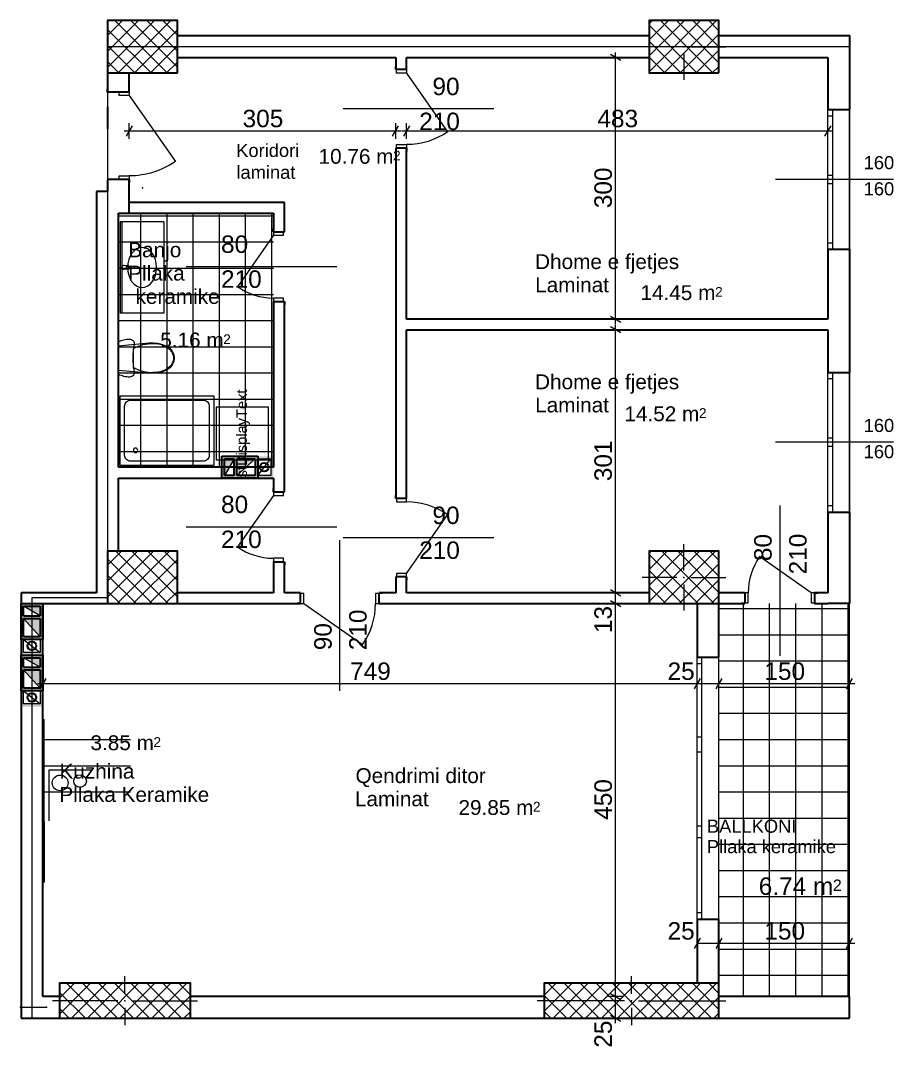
# Model space of a CAD drawing. Header units: centimetres. Extents: x 765 to 25620, y 224160 to 230516.
# Drawn here: x 9850 to 10849, y 224212 to 225387 of the extents above; entities that cross this region are included whole.
import ezdxf
from ezdxf.enums import TextEntityAlignment as Align

# ---------------------------------------------------------------- set-up
doc = ezdxf.new("R2010")
doc.units = ezdxf.units.CM
doc.header["$MEASUREMENT"] = 0
doc.linetypes.add('Small Dashed', pattern=[282.222222, 141.111111, -141.111111])
for name, color, linetype, lineweight, true_color in [('0_Pen_No__1#1_Pen_No__8', 7, 'Continuous', 35, 0xa80f02), ('0_Pen_No__8', 7, 'Continuous', 35, 0xa80f02), ('2D Drafting - General_Pen_No__8', 7, 'Continuous', 35, 0xa80f02), ('A-COLS_Pen_No__97#1_Pen_No__81', 7, 'Continuous', 20, 0x6a6a6a), ('Annotation - Text_Pen_No__8', 7, 'Continuous', 35, 0xa80f02), ('ARCHICAD Doors_Pen_No__23', 7, 'Continuous', 20, 0xff6600), ('ARCHICAD Doors_Pen_No__3', 7, 'Continuous', 18, 0xff6600), ('ARCHICAD Windows_Pen_No__23', 7, 'Continuous', 20, 0xff6600), ('ARCHICAD Windows_Pen_No__3', 7, 'Continuous', 18, 0xff6600), ('Interior - Furniture _Pen_No__81', 7, 'Continuous', 20, 0x6a6a6a), ('Structural - Shear_Pen_No__58', 7, 'Continuous', 25, 0xdf0000)]:
    doc.layers.add(name, color=color, linetype=linetype, lineweight=lineweight, true_color=true_color)
for name, color, linetype, lineweight in [('0_Pen_No__101', 252, 'Continuous', 13), ('ARCHICAD Door Markers_Pen_No__1', 7, 'Continuous', 13), ('ARCHICAD Door Markers_Pen_No__7', 7, 'Continuous', 35), ('ARCHICAD Doors_Pen_No__27', 7, 'Continuous', 35), ('ARCHICAD Window Markers_Pen_No__1', 7, 'Continuous', 13), ('ARCHICAD Window Markers_Pen_No__7', 7, 'Continuous', 35), ('ARCHICAD Windows_Pen_No__27', 7, 'Continuous', 35), ('Structural - Bearing_Pen_No__20', 1, 'Continuous', 0), ('Structural - Bearing_Pen_No__21', 7, 'Continuous', 35), ('Structural - Bearing_Pen_No__27', 7, 'Continuous', 35)]:
    doc.layers.add(name, color=color, linetype=linetype, lineweight=lineweight)
for name, color, linetype in [('ARCHICAD Door Markers', 7, 'Continuous'), ('ARCHICAD Doors', 7, 'Continuous'), ('ARCHICAD Window Markers', 7, 'Continuous'), ('ARCHICAD Windows', 7, 'Continuous'), ('Dimensioning - General', 7, 'Continuous'), ('Structural - Bearing', 7, 'Continuous')]:
    doc.layers.add(name, color=color, linetype=linetype)
doc.styles.add('GENERATED_STYLE_1', font='arial.ttf')
pattern_1 = [(45, (7737.553, 206023.546), (-9.192388, 9.192388), []), (135, (7737.553, 206023.546), (9.192388, 9.192388), [])]

# ---------------------------------------------------------------- blocks, each defined once
blk = doc.blocks.new('Door 22')
at = {"layer": 'ARCHICAD Doors_Pen_No__23', "color": 30, "linetype": 'Continuous', "lineweight": 20, "true_color": 0xff6600}
for p, q in [((-360, 0), (-400, 0)), ((-400, 0), (-400, -115)), ((-360, -115), (-360, 0)), ((400, 0), (360, 0)), ((360, 0), (360, -115)), ((400, -115), (400, 0)), ((-400, -115), (-360, -115)), ((360, -115), (400, -115))]:
    blk.add_line(p, q, dxfattribs=at)
at = {"layer": 'ARCHICAD Doors_Pen_No__27', "color": 7, "linetype": 'Continuous', "lineweight": 35}
for p, q in [((-400, 0), (-437, 0)), ((-400, 0), (-437, 0)), ((-400, 0), (-400, -115)), ((-400, 0), (-400, -115)), ((400, 0), (400, -115)), ((400, 0), (400, -115)), ((400, 0), (437, 0)), ((400, 0), (437, 0)), ((-400, -115), (-400, -125)), ((-400, -115), (-400, -125)), ((400, -115), (400, -125)), ((400, -115), (400, -125)), ((-400, -125), (-437, -125)), ((-400, -125), (-437, -125)), ((400, -125), (437, -125)), ((400, -125), (437, -125))]:
    blk.add_line(p, q, dxfattribs=at)
at = {"layer": 'ARCHICAD Doors_Pen_No__3', "color": 30, "linetype": 'Continuous', "lineweight": 18, "true_color": 0xff6600}
blk.add_line((360, 0), (-230, 413), dxfattribs=at)
blk.add_arc((360, 0), 720, 145, 180, dxfattribs=at)
blk = doc.blocks.new('D Marker 22_2')
at = {"layer": 'ARCHICAD Door Markers_Pen_No__1', "color": 7, "linetype": 'Continuous', "lineweight": 13}
blk.add_line((0, 1000), (0, -725), dxfattribs=at)
at = {"layer": 'ARCHICAD Door Markers_Pen_No__7', "color": 7, "lineweight": 35, "style": 'GENERATED_STYLE_1'}
for tag, p in [('AC_MarkerText_3', (-369, 665)), ('AC_MarkerText_2', (31, 665))]:
    blk.add_attdef(tag, text='', height=200, rotation=270, dxfattribs=at).set_placement(p, align=Align.BOTTOM_LEFT)
blk = doc.blocks.new('Door 22_2')
at = {"layer": 'ARCHICAD Doors_Pen_No__23', "color": 30, "linetype": 'Continuous', "lineweight": 20, "true_color": 0xff6600}
for p, q in [((-410, 0), (-450, 0)), ((-450, 0), (-450, -115)), ((-410, -115), (-410, 0)), ((450, 0), (410, 0)), ((410, 0), (410, -115)), ((450, -115), (450, 0)), ((-450, -115), (-410, -115)), ((410, -115), (450, -115))]:
    blk.add_line(p, q, dxfattribs=at)
at = {"layer": 'ARCHICAD Doors_Pen_No__27', "color": 7, "linetype": 'Continuous', "lineweight": 35}
for p, q in [((-450, 0), (-487, 0)), ((-450, 0), (-487, 0)), ((-450, 0), (-450, -115)), ((-450, 0), (-450, -115)), ((450, 0), (450, -115)), ((450, 0), (450, -115)), ((450, 0), (487, 0)), ((450, 0), (487, 0)), ((-450, -115), (-450, -125)), ((-450, -115), (-450, -125)), ((450, -115), (450, -125)), ((450, -115), (450, -125)), ((-450, -125), (-487, -125)), ((-450, -125), (-487, -125)), ((450, -125), (487, -125)), ((450, -125), (487, -125))]:
    blk.add_line(p, q, dxfattribs=at)
at = {"layer": 'ARCHICAD Doors_Pen_No__3', "color": 30, "linetype": 'Continuous', "lineweight": 18, "true_color": 0xff6600}
blk.add_line((410, 0), (-262, 470), dxfattribs=at)
blk.add_arc((410, 0), 820, 145, 180, dxfattribs=at)
blk = doc.blocks.new('D Marker 22_3')
at = {"layer": 'ARCHICAD Door Markers_Pen_No__1', "color": 7, "linetype": 'Continuous', "lineweight": 13}
blk.add_line((0, -1125), (0, 600), dxfattribs=at)
at = {"layer": 'ARCHICAD Door Markers_Pen_No__7', "color": 7, "lineweight": 35, "style": 'GENERATED_STYLE_1'}
for tag, p in [('AC_MarkerText_3', (-369, -204)), ('AC_MarkerText_2', (31, -356))]:
    blk.add_attdef(tag, text='', height=200, rotation=270, dxfattribs=at).set_placement(p, align=Align.BOTTOM_LEFT)
blk = doc.blocks.new('Door 22_3')
at = {"layer": 'ARCHICAD Doors_Pen_No__23', "color": 30, "linetype": 'Continuous', "lineweight": 20, "true_color": 0xff6600}
for p, q in [((-460, 0), (-500, 0)), ((-500, 0), (-500, -115)), ((-460, -115), (-460, 0)), ((500, 0), (460, 0)), ((460, 0), (460, -115)), ((500, -115), (500, 0)), ((-500, -115), (-460, -115)), ((460, -115), (500, -115))]:
    blk.add_line(p, q, dxfattribs=at)
at = {"layer": 'ARCHICAD Doors_Pen_No__27', "color": 7, "linetype": 'Continuous', "lineweight": 35}
for p, q in [((-500, 0), (-537, 0)), ((-500, 0), (-537, 0)), ((-500, 0), (-500, -115)), ((-500, 0), (-500, -115)), ((500, 0), (500, -115)), ((500, 0), (500, -115)), ((500, 0), (537, 0)), ((500, 0), (537, 0)), ((-500, -115), (-500, -250)), ((-500, -115), (-500, -250)), ((500, -115), (500, -250)), ((500, -115), (500, -250)), ((-500, -250), (-537, -250)), ((-500, -250), (-537, -250)), ((500, -250), (537, -250)), ((500, -250), (537, -250))]:
    blk.add_line(p, q, dxfattribs=at)
at = {"layer": 'ARCHICAD Doors_Pen_No__3', "color": 30, "linetype": 'Continuous', "lineweight": 18, "true_color": 0xff6600}
blk.add_line((460, 0), (-294, 528), dxfattribs=at)
blk.add_arc((460, 0), 920, 145, 180, dxfattribs=at)
blk = doc.blocks.new('Triple Window 22')
at = {"layer": 'ARCHICAD Windows_Pen_No__23', "color": 30, "linetype": 'Continuous', "lineweight": 20, "true_color": 0xff6600}
for p, q in [((-1500, 0), (-1425, 0)), ((-1425, 0), (-1425, -50)), ((-568, -50), (-568, 0)), ((-568, 0), (-500, 0)), ((-500, 0), (-432, 0)), ((-432, 0), (-432, -50)), ((412.5, -50), (412.5, 0)), ((412.5, 0), (500, 0)), ((500, 0), (587.5, 0)), ((587.5, 0), (587.5, -50)), ((1425, -50), (1425, 0)), ((1425, 0), (1500, 0)), ((-1425, -50), (-1500, -50)), ((-500, -50), (-568, -50)), ((-432, -50), (-500, -50)), ((500, -50), (412.5, -50)), ((587.5, -50), (500, -50)), ((1500, -50), (1425, -50))]:
    blk.add_line(p, q, dxfattribs=at)
at = {"layer": 'ARCHICAD Windows_Pen_No__27', "color": 7, "linetype": 'Continuous', "lineweight": 35}
for p, q in [((-1500, 0), (-1500, -50)), ((-1500, 0), (-1500, -50)), ((1500, 0), (1500, -50)), ((1500, 0), (1500, -50)), ((-1500, -50), (-1500, -250)), ((1500, -50), (1500, -250))]:
    blk.add_line(p, q, dxfattribs=at)
at = {"layer": 'ARCHICAD Windows_Pen_No__3', "color": 30, "linetype": 'Continuous', "lineweight": 18, "true_color": 0xff6600}
for p, q in [((-1500, 0), (1500, 0)), ((-1425, 0), (-568, 0)), ((-432, 0), (412.5, 0)), ((587.5, 0), (1425, 0)), ((-568, -50), (-1425, -50)), ((412.5, -50), (-432, -50)), ((1425, -50), (587.5, -50)), ((-1500, -250), (1500, -250))]:
    blk.add_line(p, q, dxfattribs=at)
blk = doc.blocks.new('Double Sash Window 22_2')
at = {"layer": 'ARCHICAD Windows_Pen_No__23', "color": 30, "linetype": 'Continuous', "lineweight": 20, "true_color": 0xff6600}
for p, q in [((-800, 0), (-725, 0)), ((-725, 0), (-725, -50)), ((-50, -50), (-50, 0)), ((-50, 0), (0, 0)), ((0, 0), (50, 0)), ((50, 0), (50, -50)), ((725, -50), (725, 0)), ((725, 0), (800, 0)), ((-725, -50), (-800, -50)), ((0, -50), (-50, -50)), ((50, -50), (0, -50)), ((800, -50), (725, -50))]:
    blk.add_line(p, q, dxfattribs=at)
at = {"layer": 'ARCHICAD Windows_Pen_No__27', "color": 7, "linetype": 'Continuous', "lineweight": 35}
for p, q in [((-800, 0), (-800, -50)), ((-800, 0), (-800, -50)), ((800, 0), (800, -50)), ((800, 0), (800, -50)), ((-800, -50), (-800, -250)), ((800, -50), (800, -250))]:
    blk.add_line(p, q, dxfattribs=at)
at = {"layer": 'ARCHICAD Windows_Pen_No__3', "color": 30, "linetype": 'Continuous', "lineweight": 18, "true_color": 0xff6600}
for p, q in [((-800, 0), (800, 0)), ((-725, 0), (-50, 0)), ((50, 0), (725, 0)), ((-50, -50), (-725, -50)), ((725, -50), (50, -50)), ((-800, -250), (800, -250))]:
    blk.add_line(p, q, dxfattribs=at)
blk = doc.blocks.new('W Marker 22_2')
at = {"layer": 'ARCHICAD Window Markers_Pen_No__1', "color": 7, "linetype": 'Continuous', "lineweight": 13}
blk.add_line((0, 500), (0, -850), dxfattribs=at)
at = {"layer": 'ARCHICAD Window Markers_Pen_No__7', "color": 7, "lineweight": 35, "style": 'GENERATED_STYLE_1'}
for tag, p in [('AC_MarkerText_3', (276, 207)), ('iShowSillTo', (-24, 207))]:
    blk.add_attdef(tag, text='', height=150, rotation=90, dxfattribs=at).set_placement(p, align=Align.BOTTOM_LEFT)

msp = doc.modelspace()

# ---------------------------------------------------------------- hatches: boundary and pattern name
at = {"layer": 'A-COLS_Pen_No__97#1_Pen_No__81', "linetype": 'Continuous', "lineweight": 20, "true_color": 0x6a6a6a}
h = msp.add_hatch(color=251, dxfattribs=at)
h.paths.add_polyline_path([(10080.4, 224863), (10121.4, 224863), (10121.4, 224888), (10080.4, 224888)])
h.paths.add_polyline_path([(10094.4, 224866), (10083.4, 224866), (10083.4, 224885), (10094.4, 224885)], flags=0)
h.paths.add_polyline_path([(10097.4, 224866), (10097.4, 224885), (10118.4, 224885), (10118.4, 224866)], flags=0)
for points in [[(10094.4, 224885), (10083.4, 224885), (10083.4, 224866)], [(10097.4, 224866), (10097.4, 224885), (10118.4, 224885)], [(9872.4, 224705.2), (9872.4, 224716.2), (9853.4, 224716.2)], [(9853.4, 224702.2), (9872.4, 224702.2), (9872.4, 224681.2)], [(9872.4, 224646.2), (9872.4, 224657.2), (9853.4, 224657.2)], [(9853.4, 224643.2), (9872.4, 224643.2), (9872.4, 224622.2)]]:
    msp.add_hatch(color=251, dxfattribs=at).paths.add_polyline_path(points)
h = msp.add_hatch(color=251, dxfattribs=at)
h.paths.add_polyline_path([(10118.4, 224863), (10118.4, 224888), (10139.4, 224888), (10139.4, 224863)])
h.paths.add_polyline_path([(10121.4, 224866), (10136.4, 224866), (10136.4, 224885), (10121.4, 224885)], flags=0)
h = msp.add_hatch(color=251, dxfattribs=at)
h.paths.add_polyline_path([(9850.4, 224719.2), (9850.4, 224678.2), (9875.4, 224678.2), (9875.4, 224719.2)])
h.paths.add_polyline_path([(9853.4, 224705.2), (9853.4, 224716.2), (9872.4, 224716.2), (9872.4, 224705.2)], flags=0)
h.paths.add_polyline_path([(9853.4, 224702.2), (9872.4, 224702.2), (9872.4, 224681.2), (9853.4, 224681.2)], flags=0)
h = msp.add_hatch(color=251, dxfattribs=at)
h.paths.add_polyline_path([(9850.4, 224681.2), (9875.4, 224681.2), (9875.4, 224660.2), (9850.4, 224660.2)])
h.paths.add_polyline_path([(9853.4, 224678.2), (9853.4, 224663.2), (9872.4, 224663.2), (9872.4, 224678.2)], flags=0)
h = msp.add_hatch(color=251, dxfattribs=at)
h.paths.add_polyline_path([(9850.4, 224660.2), (9850.4, 224619.2), (9875.4, 224619.2), (9875.4, 224660.2)])
h.paths.add_polyline_path([(9853.4, 224646.2), (9853.4, 224657.2), (9872.4, 224657.2), (9872.4, 224646.2)], flags=0)
h.paths.add_polyline_path([(9853.4, 224643.2), (9872.4, 224643.2), (9872.4, 224622.2), (9853.4, 224622.2)], flags=0)
h = msp.add_hatch(color=251, dxfattribs=at)
h.paths.add_polyline_path([(9850.4, 224622.2), (9875.4, 224622.2), (9875.4, 224601.2), (9850.4, 224601.2)])
h.paths.add_polyline_path([(9853.4, 224619.2), (9853.4, 224604.2), (9872.4, 224604.2), (9872.4, 224619.2)], flags=0)
at = {"layer": 'Structural - Bearing', "linetype": 'Continuous', "lineweight": 0, "true_color": 0x000000}
h = msp.add_hatch(dxfattribs=at)
h.set_pattern_fill('CONCRETE_BLOCK', color=18, scale=0.1, style=0, pattern_type=2)
h.set_pattern_definition(pattern_1)
h.paths.add_polyline_path([(10029.4, 225327.2), (10029.4, 225387.2), (9949.4, 225387.2), (9949.4, 225327.2)])
h = msp.add_hatch(dxfattribs=at)
h.set_pattern_fill('CONCRETE_BLOCK', color=18, scale=0.1, style=0, pattern_type=2)
h.set_pattern_definition(pattern_1)
h.paths.add_polyline_path([(10649.5, 225327.2), (10649.5, 225387.2), (10569.5, 225387.2), (10569.5, 225327.2)])
h = msp.add_hatch(dxfattribs=at)
h.set_pattern_fill('CONCRETE_BLOCK', color=18, scale=0.1, style=0, pattern_type=2)
h.set_pattern_definition(pattern_1)
h.paths.add_polyline_path([(10029.4, 224719.2), (10029.4, 224779.2), (9949.4, 224779.2), (9949.4, 224719.2)])
h = msp.add_hatch(dxfattribs=at)
h.set_pattern_fill('CONCRETE_BLOCK', color=18, scale=0.1, style=0, pattern_type=2)
h.set_pattern_definition(pattern_1)
h.paths.add_polyline_path([(10649.5, 224719.2), (10649.5, 224779.2), (10569.5, 224779.2), (10569.5, 224719.2)])
h = msp.add_hatch(dxfattribs=at)
h.set_pattern_fill('CONCRETE_BLOCK', color=18, scale=0.1, style=0, pattern_type=2)
h.set_pattern_definition(pattern_1)
h.paths.add_polyline_path([(10044.4, 224244.2), (10044.4, 224284.2), (9894.4, 224284.2), (9894.4, 224244.2)])
h = msp.add_hatch(dxfattribs=at)
h.set_pattern_fill('CONCRETE_BLOCK', color=18, scale=0.1, style=0, pattern_type=2)
h.set_pattern_definition(pattern_1)
h.paths.add_polyline_path([(10649.5, 224244.2), (10649.5, 224284.2), (10449.5, 224284.2), (10449.5, 224244.2)])

# ---------------------------------------------------------------- linework, layer by layer
at = {"color": 0}
for p, q in [((10094.4, 224885), (10083.4, 224866)), ((10094.4, 224866), (10094.4, 224885)), ((10118.4, 224885), (10097.4, 224866)), ((10118.4, 224866), (10118.4, 224885)), ((10121.4, 224866), (10121.4, 224885)), ((10121.4, 224885), (10136.4, 224885)), ((10121.4, 224866), (10136.4, 224885)), ((10136.4, 224885), (10136.4, 224866)), ((10136.4, 224885), (10136.4, 224866)), ((10083.4, 224866), (10094.4, 224866)), ((10097.4, 224866), (10118.4, 224866)), ((10136.4, 224866), (10121.4, 224866)), ((10136.4, 224866), (10121.4, 224866)), ((9853.4, 224716.2), (9853.4, 224705.2)), ((9872.4, 224705.2), (9853.4, 224716.2)), ((9853.4, 224705.2), (9872.4, 224705.2)), ((9853.4, 224702.2), (9853.4, 224681.2)), ((9872.4, 224681.2), (9853.4, 224702.2)), ((9853.4, 224681.2), (9872.4, 224681.2)), ((9853.4, 224678.2), (9872.4, 224678.2)), ((9853.4, 224663.2), (9853.4, 224678.2)), ((9853.4, 224678.2), (9872.4, 224663.2)), ((9853.4, 224663.2), (9853.4, 224678.2)), ((9872.4, 224678.2), (9872.4, 224663.2)), ((9872.4, 224663.2), (9853.4, 224663.2)), ((9872.4, 224663.2), (9853.4, 224663.2)), ((9853.4, 224657.2), (9853.4, 224646.2)), ((9872.4, 224646.2), (9853.4, 224657.2)), ((9853.4, 224646.2), (9872.4, 224646.2)), ((9853.4, 224643.2), (9853.4, 224622.2)), ((9872.4, 224622.2), (9853.4, 224643.2)), ((9853.4, 224622.2), (9872.4, 224622.2)), ((9853.4, 224619.2), (9872.4, 224619.2)), ((9853.4, 224604.2), (9853.4, 224619.2)), ((9853.4, 224619.2), (9872.4, 224604.2)), ((9853.4, 224604.2), (9853.4, 224619.2)), ((9872.4, 224619.2), (9872.4, 224604.2)), ((9872.4, 224604.2), (9853.4, 224604.2)), ((9872.4, 224604.2), (9853.4, 224604.2))]:
    msp.add_line(p, q, dxfattribs=at)
at = {"color": 205}
msp.add_lwpolyline([(9862.9, 224244.2), (10799.2, 224244.2), (10799.2, 225357.2), (9949.4, 225357.2), (9949.4, 225191.4), (9949.4, 225191.4), (9949.4, 224725.7), (9862.9, 224725.7), (9862.9, 224244.2)], dxfattribs=at)
at = {"layer": '0_Pen_No__1#1_Pen_No__8', "color": 14, "linetype": 'Continuous', "lineweight": 35, "true_color": 0xa80f02}
for p, q in [((10080.4, 224888), (10121.4, 224888)), ((10080.4, 224863), (10080.4, 224888)), ((10083.4, 224866), (10083.4, 224885)), ((10083.4, 224885), (10094.4, 224885)), ((10094.4, 224866), (10094.4, 224885)), ((10097.4, 224866), (10097.4, 224885)), ((10097.4, 224885), (10118.4, 224885)), ((10118.4, 224885), (10118.4, 224866)), ((10121.4, 224888), (10121.4, 224863)), ((10121.4, 224863), (10080.4, 224863)), ((10094.4, 224866), (10083.4, 224866)), ((10118.4, 224866), (10097.4, 224866)), ((9850.4, 224678.2), (9850.4, 224719.2)), ((9850.4, 224719.2), (9875.4, 224719.2)), ((9853.4, 224716.2), (9872.4, 224716.2)), ((9853.4, 224705.2), (9853.4, 224716.2)), ((9872.4, 224716.2), (9872.4, 224705.2)), ((9875.4, 224719.2), (9875.4, 224678.2)), ((9853.4, 224705.2), (9872.4, 224705.2)), ((9853.4, 224702.2), (9872.4, 224702.2)), ((9853.4, 224681.2), (9853.4, 224702.2)), ((9872.4, 224702.2), (9872.4, 224681.2)), ((9872.4, 224681.2), (9853.4, 224681.2)), ((9875.4, 224678.2), (9850.4, 224678.2)), ((9850.4, 224619.2), (9850.4, 224660.2)), ((9850.4, 224660.2), (9875.4, 224660.2)), ((9853.4, 224657.2), (9872.4, 224657.2)), ((9853.4, 224646.2), (9853.4, 224657.2)), ((9872.4, 224657.2), (9872.4, 224646.2)), ((9875.4, 224660.2), (9875.4, 224619.2)), ((9853.4, 224646.2), (9872.4, 224646.2)), ((9853.4, 224643.2), (9872.4, 224643.2)), ((9853.4, 224622.2), (9853.4, 224643.2)), ((9872.4, 224643.2), (9872.4, 224622.2)), ((9872.4, 224622.2), (9853.4, 224622.2)), ((9875.4, 224619.2), (9850.4, 224619.2))]:
    msp.add_line(p, q, dxfattribs=at)
at = {"layer": '0_Pen_No__101', "color": 252, "linetype": 'Continuous', "lineweight": 13}
for p, q in [((9961.9, 225163.5), (10139.4, 225163.5)), ((9987.6, 224875.5), (9987.6, 225166.4)), ((10017.6, 224875.5), (10017.6, 225166.4)), ((10047.6, 224875.5), (10047.6, 225166.4)), ((10077.6, 224875.5), (10077.6, 225166.4)), ((10107.6, 224875.5), (10107.6, 225166.4)), ((10137.6, 224875.5), (10137.6, 225166.4)), ((9961.9, 225133.5), (10139.4, 225133.5)), ((9961.9, 225103.5), (10139.4, 225103.5)), ((9961.9, 225073.5), (10139.4, 225073.5)), ((9961.9, 225043.5), (10139.4, 225043.5)), ((9961.9, 225013.5), (10139.4, 225013.5)), ((9961.9, 224983.5), (10139.4, 224983.5)), ((9961.9, 224953.5), (10139.4, 224953.5)), ((9961.9, 224923.5), (10139.4, 224923.5)), ((9961.9, 224893.5), (10139.4, 224893.5)), ((10677.6, 224269.2), (10677.6, 224719.2)), ((10707.6, 224269.2), (10707.6, 224719.2)), ((10737.6, 224269.2), (10737.6, 224719.2)), ((10767.6, 224269.2), (10767.6, 224719.2)), ((10797.6, 224269.2), (10797.6, 224719.2)), ((10649.5, 224713.5), (10799.2, 224713.5)), ((10649.5, 224683.5), (10799.2, 224683.5)), ((10649.5, 224653.5), (10799.2, 224653.5)), ((10649.5, 224623.5), (10799.2, 224623.5)), ((10649.5, 224593.5), (10799.2, 224593.5)), ((9875.4, 224563.5), (9975.6, 224563.5)), ((10649.5, 224563.5), (10799.2, 224563.5)), ((9875.4, 224533.5), (9975.6, 224533.5)), ((10649.5, 224533.5), (10799.2, 224533.5)), ((9875.4, 224503.5), (9975.6, 224503.5)), ((10649.5, 224503.5), (10799.2, 224503.5)), ((10649.5, 224473.5), (10799.2, 224473.5)), ((10649.5, 224443.5), (10799.2, 224443.5)), ((10649.5, 224413.5), (10799.2, 224413.5)), ((10649.5, 224383.5), (10799.2, 224383.5)), ((10649.5, 224353.5), (10799.2, 224353.5)), ((10649.5, 224323.5), (10799.2, 224323.5)), ((10649.5, 224293.5), (10799.2, 224293.5))]:
    msp.add_line(p, q, dxfattribs=at)
at = {"layer": '2D Drafting - General_Pen_No__8', "color": 14, "linetype": 'Continuous', "lineweight": 35, "true_color": 0xa80f02}
for centre in [(10128.9, 224875.5), (9862.9, 224670.7), (9862.9, 224611.7)]:
    msp.add_circle(centre, 5, dxfattribs=at)
at = {"layer": 'Dimensioning - General', "color": 7, "linetype": 'Continuous', "lineweight": 13}
for p, q in [((10531.2, 225344.7), (10531.2, 225350.6)), ((10540.2, 225344.7), (10522.2, 225344.7)), ((10537.2, 225341.3), (10525.2, 225348.2)), ((10531.2, 225045.2), (10531.2, 225344.7)), ((9977.8, 225266.7), (9970.9, 225254.7)), ((9974.4, 225251.7), (9974.4, 225269.7)), ((10275.9, 225254.7), (10282.8, 225266.7)), ((10279.4, 225251.7), (10279.4, 225269.7)), ((10295.3, 225266.7), (10288.4, 225254.7)), ((10291.9, 225251.7), (10291.9, 225269.7)), ((10770.9, 225254.7), (10777.9, 225266.7)), ((10774.4, 225251.7), (10774.4, 225269.7)), ((9968.5, 225260.7), (9974.4, 225260.7)), ((9974.4, 225260.7), (10279.4, 225260.7)), ((10279.4, 225260.7), (10285.2, 225260.7)), ((10286, 225260.7), (10291.9, 225260.7)), ((10291.9, 225260.7), (10774.4, 225260.7)), ((10774.4, 225260.7), (10780.3, 225260.7)), ((10540.2, 225045.2), (10522.2, 225045.2)), ((10525.2, 225048.7), (10537.2, 225041.8)), ((10531.2, 225039.4), (10531.2, 225045.2)), ((10540.2, 225032.7), (10522.2, 225032.7)), ((10537.2, 225029.3), (10525.2, 225036.2)), ((10531.2, 225032.7), (10531.2, 225038.6)), ((10531.2, 224731.7), (10531.2, 225032.7)), ((10540.2, 224731.7), (10522.2, 224731.7)), ((10540.2, 224731.7), (10522.2, 224731.7)), ((10525.2, 224735.2), (10537.2, 224728.3)), ((10525.2, 224735.2), (10537.2, 224728.3)), ((10531.2, 224719.2), (10531.2, 224731.7)), ((10540.2, 224719.2), (10522.2, 224719.2)), ((10540.2, 224719.2), (10522.2, 224719.2)), ((10525.2, 224722.7), (10537.2, 224715.8)), ((10525.2, 224722.7), (10537.2, 224715.8)), ((10531.2, 224269.2), (10531.2, 224719.2)), ((9878.9, 224633.5), (9872, 224621.5)), ((9875.4, 224618.5), (9875.4, 224636.5)), ((10628, 224633.5), (10621, 224621.5)), ((10628, 224633.5), (10621, 224621.5)), ((10624.5, 224618.5), (10624.5, 224636.5)), ((10624.5, 224618.5), (10624.5, 224636.5)), ((10653, 224633.5), (10646, 224621.5)), ((10653, 224633.5), (10646, 224621.5)), ((10649.5, 224618.5), (10649.5, 224636.5)), ((10649.5, 224618.5), (10649.5, 224636.5)), ((10795.7, 224621.5), (10802.6, 224633.5)), ((10799.2, 224618.5), (10799.2, 224636.5)), ((9869.6, 224627.5), (9875.4, 224627.5)), ((9875.4, 224627.5), (10624.5, 224627.5)), ((10624.5, 224627.5), (10649.5, 224627.5)), ((10649.5, 224627.5), (10799.2, 224627.5)), ((10799.2, 224627.5), (10805, 224627.5)), ((10624.5, 224321), (10624.5, 224339)), ((10624.5, 224321), (10624.5, 224339)), ((10649.5, 224321), (10649.5, 224339)), ((10649.5, 224321), (10649.5, 224339)), ((10799.2, 224321), (10799.2, 224339)), ((10628, 224336), (10621, 224324)), ((10628, 224336), (10621, 224324)), ((10624.5, 224330), (10649.5, 224330)), ((10653, 224336), (10646, 224324)), ((10653, 224336), (10646, 224324)), ((10649.5, 224330), (10799.2, 224330)), ((10795.7, 224324), (10802.6, 224336)), ((10799.2, 224330), (10805, 224330)), ((10540.2, 224269.2), (10522.2, 224269.2)), ((10540.2, 224269.2), (10522.2, 224269.2)), ((10525.2, 224272.7), (10537.2, 224265.8)), ((10525.2, 224272.7), (10537.2, 224265.8)), ((10531.2, 224244.2), (10531.2, 224269.2)), ((10540.2, 224244.2), (10522.2, 224244.2)), ((10525.2, 224247.7), (10537.2, 224240.8)), ((10531.2, 224238.4), (10531.2, 224244.2))]:
    msp.add_line(p, q, dxfattribs=at)
at = {"layer": 'Interior - Furniture _Pen_No__81', "color": 251, "linetype": 'Continuous', "lineweight": 20, "true_color": 0x6a6a6a}
for p, q in [((9964, 225156.4), (9964, 225052.1)), ((10014, 225156.4), (9964, 225156.4)), ((9966, 225156.4), (9966, 225052.1)), ((10014, 225156.4), (10014, 225052.1)), ((9968.5, 225106.8), (9972.7, 225106.4)), ((9972.7, 225102.2), (9968.5, 225101.8)), ((9972.4, 225105.6), (9970.9, 225105.6)), ((9970.9, 225105.6), (9970.9, 225102.9)), ((9970.9, 225102.9), (9972.4, 225102.9)), ((9973.6, 225106.1), (9978.9, 225105.4)), ((9978.9, 225103.2), (9973.6, 225102.5)), ((10014, 225052.1), (9964, 225052.1)), ((9961.9, 225019.2), (9963.4, 225019.9)), ((9963.4, 225019.9), (9964.9, 225020.5)), ((9964.9, 225020.5), (9966.5, 225021)), ((9966.5, 225021), (9968.1, 225021.5)), ((9968.1, 225021.5), (9969.7, 225021.8)), ((9969.7, 225021.8), (9971.4, 225022.1)), ((9971.4, 225022.1), (9973, 225022.2)), ((9973, 225022.2), (9974.7, 225022.3)), ((9974.7, 225022.3), (9975.9, 225022.1)), ((9975.9, 225022.1), (9977, 225021.8)), ((9977, 225021.8), (9978, 225021.1)), ((9978, 225021.1), (9978.8, 225020.3)), ((9978.8, 225020.3), (9979.4, 225019.4)), ((9961.9, 224981.8), (9961.9, 225019.2)), ((9961.9, 225014.6), (9996.9, 225017.8)), ((9961.9, 224986.4), (9961.9, 225014.6)), ((9978.7, 225008.3), (9978.4, 225004.4)), ((9979.2, 225012.1), (9978.7, 225008.3)), ((9979.9, 225016), (9979.2, 225012.1)), ((9979.2, 225000.5), (9979.2, 225011.4)), ((9979.4, 225019.4), (9979.8, 225018.3)), ((9979.8, 225018.3), (9980, 225017.1)), ((9980, 225017.1), (9979.9, 225016)), ((9996.9, 225017.8), (10002.1, 225018)), ((10002.1, 225018), (10007.2, 225017.5)), ((10007.2, 225017.5), (10012.2, 225016.2)), ((10012.2, 225016.2), (10016.9, 225014.3)), ((10016.9, 225014.3), (10020.6, 225011.7)), ((10020.6, 225011.7), (10023.4, 225008.4)), ((10023.4, 225008.4), (10025.2, 225004.6)), ((9978.4, 225004.4), (9978.3, 225000.5)), ((9978.3, 225000.5), (9978.4, 224996.6)), ((9978.4, 224996.6), (9978.7, 224992.7)), ((9979.2, 224989.6), (9979.2, 225000.5)), ((10025.2, 224996.4), (10023.4, 224992.6)), ((10025, 225000.5), (10025, 225000.5)), ((10025.2, 225004.6), (10025.9, 225000.5)), ((10025.9, 225000.5), (10025.2, 224996.4)), ((9996.9, 224983.2), (9961.9, 224986.4)), ((9978.7, 224992.7), (9979.2, 224988.9)), ((9979.2, 224988.9), (9979.9, 224985.1)), ((9979.9, 224985.1), (9980, 224983.9)), ((10012.2, 224984.8), (10007.2, 224983.6)), ((10016.9, 224986.7), (10012.2, 224984.8)), ((10020.6, 224989.3), (10016.9, 224986.7)), ((10023.4, 224992.6), (10020.6, 224989.3)), ((10022.3, 224992.4), (10022.3, 224992.4)), ((9963.4, 224981.1), (9961.9, 224981.8)), ((9964.9, 224980.5), (9963.4, 224981.1)), ((9966.5, 224980), (9964.9, 224980.5)), ((9968.1, 224979.5), (9966.5, 224980)), ((9969.7, 224979.2), (9968.1, 224979.5)), ((9971.4, 224979), (9969.7, 224979.2)), ((9973, 224978.8), (9971.4, 224979)), ((9974.7, 224978.8), (9973, 224978.8)), ((9975.9, 224978.9), (9974.7, 224978.8)), ((9977, 224979.3), (9975.9, 224978.9)), ((9978, 224979.9), (9977, 224979.3)), ((9978.8, 224980.7), (9978, 224979.9)), ((9979.4, 224981.7), (9978.8, 224980.7)), ((9979.8, 224982.8), (9979.4, 224981.7)), ((9980, 224983.9), (9979.8, 224982.8)), ((10002.1, 224983), (9996.9, 224983.2)), ((10007.2, 224983.6), (10002.1, 224983)), ((9964, 224877.3), (9964, 224957.3)), ((9964, 224957.3), (10071, 224957.3)), ((9976, 224952.3), (10059, 224952.3)), ((10071, 224957.3), (10071, 224877.3)), ((9969, 224889.3), (9969, 224945.3)), ((10066, 224945.3), (10066, 224889.3)), ((10133.7, 224944.1), (10073.7, 224944.1)), ((10073.7, 224944.1), (10073.7, 224884.1)), ((10133.7, 224884.1), (10133.7, 224944.1)), ((10059, 224882.3), (9976, 224882.3)), ((10073.7, 224884.1), (10133.7, 224884.1)), ((10071, 224877.3), (9964, 224877.3)), ((9876.8, 224529.3), (9876.8, 224586.7)), ((9876.8, 224469.3), (9876.8, 224529.3)), ((9931.3, 224528.3), (9882.3, 224528.3)), ((9882.3, 224528.3), (9882.3, 224470.3)), ((9876.7, 224469.3), (9876.7, 224399.8))]:
    msp.add_line(p, q, dxfattribs=at)
at = {"layer": 'Interior - Furniture _Pen_No__81', "color": 251, "linetype": 'Continuous', "lineweight": 20, "true_color": 0x6a6a6a, "extrusion": (0, 0, -1)}
for centre, major_axis, ratio, start_param, end_param in [((9989, 225104.3), (0, 23), 0.717391, 3.141593, 9.424778), ((9968.5, 225104.3), (1.77, 1.77), 1, 2.356194, 5.497787), ((9972.4, 225104.3), (-0.962, 0.962), 1, 0.785398, 3.926991), ((9972.5, 225104.3), (-1.49, 1.49), 1, 0.875625, 1.35736), ((9972.5, 225104.3), (1.49, 1.49), 1, 1.784232, 2.265968), ((9972.5, 225104.3), (-1.49, 1.49), 1, 1.35736, 3.355029), ((9978.8, 225104.3), (0.791, 0.791), 1, -0.6608, 2.231597), ((10000.7, 224974.7), (42.6, 0), 0.999377, 4.182984, 4.736005), ((10003.1, 224991.6), (25.7, 0), 0.999377, 4.656658, 5.557246), ((10011.1, 225000.4), (-13.9, 0), 0.999377, 2.509088, 3.135732), ((10011.1, 225000.6), (13.9, 0), 0.999377, 0.005861, 0.632505), ((10000.7, 225026.3), (-42.6, 0), 0.999377, 4.688773, 5.241794), ((10003.1, 225009.5), (25.7, 0), 0.999377, 0.725939, 1.626528), ((9976, 224945.3), (-4.95, 4.95), 1, 5.497787, 7.068583), ((10059, 224945.3), (4.95, 4.95), 1, -0.785398, 0.785398), ((9981.5, 224894.8), (1.77, 1.77), 1, 0.785398, 7.068583), ((9976, 224889.3), (4.95, 4.95), 1, 2.356194, 3.926991), ((10059, 224889.3), (-4.95, 4.95), 1, 2.356194, 3.926991)]:
    msp.add_ellipse(centre, major_axis=major_axis, ratio=ratio, start_param=start_param, end_param=end_param, dxfattribs=at)
at = {"layer": 'Interior - Furniture _Pen_No__81', "color": 251, "linetype": 'Continuous', "lineweight": 20, "true_color": 0x6a6a6a}
for centre, major_axis in [((9895.2, 224513.8), (-6.36, 6.36)), ((9918, 224515.8), (-5.13, 5.13))]:
    msp.add_ellipse(centre, major_axis=major_axis, ratio=1, start_param=-0.785398, end_param=5.497787, dxfattribs=at)
for p in [(10001.7, 225017.2), (10022.3, 225008.6), (9979.2, 224989.6), (10001.7, 224983.8)]:
    msp.add_point(p, dxfattribs=at)
at = {"layer": 'Structural - Bearing_Pen_No__20', "color": 1, "linetype": 'Continuous', "lineweight": 0}
for p, q in [((10601.5, 225357.2), (10561.5, 225357.2)), ((10609.5, 225349.2), (10609.5, 225319.2)), ((10617.5, 225357.2), (10657.5, 225357.2)), ((10609.5, 224757.2), (10609.5, 224787.2)), ((10601.5, 224749.2), (10561.5, 224749.2)), ((10617.5, 224749.2), (10657.5, 224749.2)), ((10609.5, 224741.2), (10609.5, 224711.2)), ((9969.4, 224272.2), (9969.4, 224292.2)), ((10549.5, 224272.2), (10549.5, 224292.2)), ((9961.4, 224264.2), (9886.4, 224264.2)), ((9969.4, 224256.2), (9969.4, 224236.2)), ((9977.4, 224264.2), (10052.4, 224264.2)), ((10541.5, 224264.2), (10441.5, 224264.2)), ((10549.5, 224256.2), (10549.5, 224236.2)), ((10557.5, 224264.2), (10657.5, 224264.2))]:
    msp.add_line(p, q, dxfattribs=at)
for p in [(10609.5, 225357.2), (10609.5, 224749.2), (9969.4, 224264.2), (10549.5, 224264.2)]:
    msp.add_point(p, dxfattribs=at)
at = {"layer": 'Structural - Bearing_Pen_No__21', "color": 7, "linetype": 'Continuous', "lineweight": 35, "flags": 128}
for points in [[(10029.4, 225327.2), (10029.4, 225387.2), (9949.4, 225387.2), (9949.4, 225327.2)], [(10649.5, 225327.2), (10649.5, 225387.2), (10569.5, 225387.2), (10569.5, 225327.2)], [(10029.4, 224719.2), (10029.4, 224779.2), (9949.4, 224779.2), (9949.4, 224719.2)], [(10649.5, 224719.2), (10649.5, 224779.2), (10569.5, 224779.2), (10569.5, 224719.2)], [(10044.4, 224244.2), (10044.4, 224284.2), (9894.4, 224284.2), (9894.4, 224244.2)], [(10649.5, 224244.2), (10649.5, 224284.2), (10449.5, 224284.2), (10449.5, 224244.2)]]:
    msp.add_lwpolyline(points, close=True, dxfattribs=at)
at = {"layer": 'Structural - Bearing_Pen_No__27', "color": 7, "linetype": 'Continuous', "lineweight": 35}
for p, q in [((10279.4, 225331), (10279.4, 225334.7)), ((10280.4, 225331), (10279.4, 225331)), ((10291.9, 225331), (10280.4, 225331)), ((10291.9, 225331), (10291.9, 225334.7)), ((9949.4, 225305.2), (9949.4, 225308.9)), ((9962.9, 225305.2), (9949.4, 225305.2)), ((9974.4, 225305.2), (9962.9, 225305.2)), ((9974.4, 225305.2), (9974.4, 225308.9)), ((10774.4, 225285.2), (10779.4, 225285.2)), ((10779.4, 225285.2), (10799.4, 225285.2)), ((10279.4, 225241), (10279.4, 225237.3)), ((10280.4, 225241), (10279.4, 225241)), ((10291.9, 225241), (10280.4, 225241)), ((10291.9, 225241), (10291.9, 225237.3)), ((9949.4, 225205.2), (9949.4, 225201.5)), ((9962.9, 225205.2), (9949.4, 225205.2)), ((9974.4, 225205.2), (9962.9, 225205.2)), ((9974.4, 225205.2), (9974.4, 225201.5)), ((10139.4, 225145.3), (10139.4, 225149)), ((10151.9, 225145.3), (10151.9, 225149)), ((10139.4, 225145.3), (10150.9, 225145.3)), ((10150.9, 225145.3), (10151.9, 225145.3)), ((10774.4, 225125.2), (10779.4, 225125.2)), ((10779.4, 225125.2), (10799.4, 225125.2)), ((10139.4, 225065.3), (10139.4, 225061.6)), ((10139.4, 225065.3), (10150.9, 225065.3)), ((10150.9, 225065.3), (10151.9, 225065.3)), ((10151.9, 225065.3), (10151.9, 225061.6)), ((10774.4, 224984.1), (10779.4, 224984.1)), ((10779.4, 224984.1), (10799.4, 224984.1)), ((10139.4, 224847.2), (10139.4, 224850.9)), ((10139.4, 224847.2), (10150.9, 224847.2)), ((10150.9, 224847.2), (10151.9, 224847.2)), ((10151.9, 224847.2), (10151.9, 224850.9)), ((10279.4, 224839.7), (10279.4, 224843.4)), ((10291.9, 224839.7), (10291.9, 224843.4)), ((10280.4, 224839.7), (10279.4, 224839.7)), ((10291.9, 224839.7), (10280.4, 224839.7)), ((10774.4, 224824.1), (10779.4, 224824.1)), ((10779.4, 224824.1), (10799.4, 224824.1)), ((10139.4, 224767.2), (10139.4, 224763.5)), ((10139.4, 224767.2), (10150.9, 224767.2)), ((10150.9, 224767.2), (10151.9, 224767.2)), ((10151.9, 224767.2), (10151.9, 224763.5)), ((10279.4, 224749.7), (10279.4, 224746)), ((10280.4, 224749.7), (10279.4, 224749.7)), ((10291.9, 224749.7), (10280.4, 224749.7)), ((10291.9, 224749.7), (10291.9, 224746)), ((10170.3, 224731.7), (10166.6, 224731.7)), ((10170.3, 224730.7), (10170.3, 224731.7)), ((10170.3, 224719.2), (10170.3, 224730.7)), ((10260.3, 224731.7), (10264, 224731.7)), ((10260.3, 224730.7), (10260.3, 224731.7)), ((10260.3, 224719.2), (10260.3, 224730.7)), ((10679.1, 224731.7), (10675.4, 224731.7)), ((10679.1, 224731.7), (10679.1, 224720.2)), ((10759.1, 224731.7), (10762.8, 224731.7)), ((10759.1, 224731.7), (10759.1, 224720.2)), ((10170.3, 224719.2), (10166.6, 224719.2)), ((10260.3, 224719.2), (10264, 224719.2)), ((10679.1, 224719.2), (10675.4, 224719.2)), ((10679.1, 224720.2), (10679.1, 224719.2)), ((10759.1, 224720.2), (10759.1, 224719.2)), ((10759.1, 224719.2), (10762.8, 224719.2)), ((10624.5, 224657.7), (10629.5, 224657.7)), ((10629.5, 224657.7), (10649.5, 224657.7)), ((10624.5, 224357.7), (10629.5, 224357.7)), ((10629.5, 224357.7), (10649.5, 224357.7))]:
    msp.add_line(p, q, dxfattribs=at)
at = {"layer": 'Structural - Bearing_Pen_No__27', "color": 7, "linetype": 'Continuous', "lineweight": 35, "flags": 128}
for points in [[(10569.5, 225369.7), (10029.4, 225369.7)], [(10774.4, 225369.7), (10649.5, 225369.7)], [(10799.4, 225285.2), (10799.4, 225369.7), (10774.4, 225369.7)], [(10029.4, 225344.7), (10279.4, 225344.7)], [(10279.4, 225344.7), (10279.4, 225331)], [(10291.9, 225331), (10291.9, 225344.7)], [(10291.9, 225344.7), (10569.5, 225344.7)], [(10649.5, 225344.7), (10774.4, 225344.7)], [(10774.4, 225344.7), (10774.4, 225285.2)], [(9949.4, 225327.2), (9949.4, 225305.2)], [(9974.4, 225305.2), (9974.4, 225327.2)], [(9949.4, 225288.2), (9949.4, 225263.2)], [(10279.4, 225241), (10279.4, 224839.7)], [(10291.9, 225045.2), (10291.9, 225241)], [(9949.4, 225205.2), (9949.4, 225191.4)], [(9974.4, 225166.4), (9974.4, 225205.2)], [(9949.4, 225191.4), (9936.9, 225191.4)], [(9936.9, 225191.4), (9936.9, 224731.7)], [(10139.4, 225178.9), (9974.4, 225178.9)], [(9974.4, 225166.4), (9974.4, 225178.9)], [(10151.9, 225178.9), (10139.4, 225178.9)], [(10151.9, 225145.3), (10151.9, 225178.9)], [(9961.9, 225166.4), (9974.4, 225166.4)], [(9961.9, 224875.5), (9961.9, 225166.4)], [(9974.4, 225166.4), (10139.4, 225166.4)], [(10139.4, 225166.4), (10139.4, 225145.3)], [(10774.4, 225125.2), (10774.4, 225045.2)], [(10799.4, 224984.1), (10799.4, 225125.2)], [(10139.4, 225065.3), (10139.4, 224875.5)], [(10151.9, 224847.2), (10151.9, 225065.3)], [(10774.4, 225045.2), (10291.9, 225045.2)], [(10291.9, 224839.7), (10291.9, 225032.7)], [(10291.9, 225032.7), (10774.4, 225032.7)], [(10774.4, 225032.7), (10774.4, 224984.1)], [(10139.4, 224875.5), (9961.9, 224875.5)], [(9961.9, 224863), (10139.4, 224863)], [(9961.9, 224779.2), (9961.9, 224863)], [(10139.4, 224863), (10139.4, 224847.2)], [(10774.4, 224824.1), (10774.4, 224731.7)], [(10799.4, 224719.2), (10799.4, 224824.1)], [(10139.4, 224767.2), (10139.4, 224731.7)], [(10151.9, 224731.7), (10151.9, 224767.2)], [(10279.4, 224749.7), (10279.4, 224731.7)], [(10291.9, 224731.7), (10291.9, 224749.7)], [(9850.4, 224731.7), (9850.4, 224244.2)], [(9875.4, 224731.7), (9850.4, 224731.7)], [(9936.9, 224731.7), (9875.4, 224731.7)], [(10139.4, 224731.7), (10029.4, 224731.7)], [(10170.3, 224731.7), (10151.9, 224731.7)], [(10279.4, 224731.7), (10260.3, 224731.7)], [(10569.5, 224731.7), (10291.9, 224731.7)], [(10679.1, 224731.7), (10649.5, 224731.7)], [(10774.4, 224731.7), (10759.1, 224731.7)], [(9875.4, 224269.2), (9875.4, 224719.2)], [(9875.4, 224719.2), (9949.4, 224719.2)], [(10029.4, 224719.2), (10170.3, 224719.2)], [(10260.3, 224719.2), (10569.5, 224719.2)], [(10624.5, 224719.2), (10624.5, 224657.7)], [(10649.5, 224657.7), (10649.5, 224719.2)], [(10649.5, 224719.2), (10679.1, 224719.2)], [(10759.1, 224719.2), (10774.4, 224719.2)], [(10799.4, 224719.2), (10774.4, 224719.2)], [(10624.5, 224357.7), (10624.5, 224284.2)], [(10649.5, 224284.2), (10649.5, 224357.7)], [(9894.4, 224269.2), (9875.4, 224269.2)], [(10449.5, 224269.2), (10044.4, 224269.2)], [(10799.2, 224269.2), (10649.5, 224269.2)], [(10799.2, 224244.2), (10799.2, 224269.2)], [(9850.4, 224244.2), (10449.5, 224244.2)], [(10649.5, 224244.2), (10799.2, 224244.2)]]:
    msp.add_lwpolyline(points, dxfattribs=at)
at = {"layer": 'Structural - Shear_Pen_No__58', "color": 12, "linetype": 'Small Dashed', "lineweight": 25, "true_color": 0xdf0000}
msp.add_line((9849.8, 224256.7), (9879.6, 224256.7), dxfattribs=at)
for p in [(10609, 225342.6), (10609, 225342.6), (9989.4, 225195.4), (9989.4, 225195.4), (9849.8, 224256.7), (9849.8, 224256.7), (9879.6, 224256.7), (9879.6, 224256.7)]:
    msp.add_point(p, dxfattribs=at)

# ---------------------------------------------------------------- block references
at = {"layer": 'ARCHICAD Door Markers', "color": 7, "lineweight": 13}
ref = msp.add_blockref('D Marker 22_3', (10279.4, 225286), dxfattribs=dict(at, xscale=0.1, yscale=0.1, zscale=0.1, rotation=90))
ref.add_attrib('AC_MarkerText_2', '90', dxfattribs={"layer": 'ARCHICAD Door Markers_Pen_No__7', "color": 7, "lineweight": 35, "height": 20, "style": 'GENERATED_STYLE_1'}).set_placement((10321.5, 225295.7), align=Align.BOTTOM_LEFT)
ref.add_attrib('AC_MarkerText_3', '210', dxfattribs={"layer": 'ARCHICAD Door Markers_Pen_No__7', "color": 7, "lineweight": 35, "height": 20, "style": 'GENERATED_STYLE_1'}).set_placement((10306.3, 225255.7), align=Align.BOTTOM_LEFT)
ref = msp.add_blockref('D Marker 22_2', (10139.4, 225105.3), dxfattribs=dict(at, xscale=0.1, yscale=0.1, zscale=0.1, rotation=90))
ref.add_attrib('AC_MarkerText_2', '80', dxfattribs={"layer": 'ARCHICAD Door Markers_Pen_No__7', "color": 7, "lineweight": 35, "height": 20, "style": 'GENERATED_STYLE_1'}).set_placement((10079.4, 225115), align=Align.BOTTOM_LEFT)
ref.add_attrib('AC_MarkerText_3', '210', dxfattribs={"layer": 'ARCHICAD Door Markers_Pen_No__7', "color": 7, "lineweight": 35, "height": 20, "style": 'GENERATED_STYLE_1'}).set_placement((10079.4, 225075), align=Align.BOTTOM_LEFT)
ref = msp.add_blockref('D Marker 22_2', (10139.4, 224807.2), dxfattribs=dict(at, xscale=0.1, yscale=0.1, zscale=0.1, rotation=90))
ref.add_attrib('AC_MarkerText_2', '80', dxfattribs={"layer": 'ARCHICAD Door Markers_Pen_No__7', "color": 7, "lineweight": 35, "height": 20, "style": 'GENERATED_STYLE_1'}).set_placement((10079.4, 224816.9), align=Align.BOTTOM_LEFT)
ref.add_attrib('AC_MarkerText_3', '210', dxfattribs={"layer": 'ARCHICAD Door Markers_Pen_No__7', "color": 7, "lineweight": 35, "height": 20, "style": 'GENERATED_STYLE_1'}).set_placement((10079.4, 224776.9), align=Align.BOTTOM_LEFT)
ref = msp.add_blockref('D Marker 22_2', (10719.1, 224731.7), dxfattribs=dict(at, xscale=0.1, yscale=0.1, zscale=0.1))
ref.add_attrib('AC_MarkerText_2', '80', dxfattribs={"layer": 'ARCHICAD Door Markers_Pen_No__7', "color": 7, "lineweight": 35, "height": 20, "rotation": 90, "style": 'GENERATED_STYLE_1'}).set_placement((10715.9, 224767.9), align=Align.BOTTOM_LEFT)
ref.add_attrib('AC_MarkerText_3', '210', dxfattribs={"layer": 'ARCHICAD Door Markers_Pen_No__7', "color": 7, "lineweight": 35, "height": 20, "rotation": 90, "style": 'GENERATED_STYLE_1'}).set_placement((10755.9, 224752.7), align=Align.BOTTOM_LEFT)
ref = msp.add_blockref('D Marker 22_3', (10279.4, 224794.7), dxfattribs=dict(at, xscale=0.1, yscale=0.1, zscale=0.1, rotation=90))
ref.add_attrib('AC_MarkerText_2', '90', dxfattribs={"layer": 'ARCHICAD Door Markers_Pen_No__7', "color": 7, "lineweight": 35, "height": 20, "style": 'GENERATED_STYLE_1'}).set_placement((10321.5, 224804.4), align=Align.BOTTOM_LEFT)
ref.add_attrib('AC_MarkerText_3', '210', dxfattribs={"layer": 'ARCHICAD Door Markers_Pen_No__7', "color": 7, "lineweight": 35, "height": 20, "style": 'GENERATED_STYLE_1'}).set_placement((10306.3, 224764.4), align=Align.BOTTOM_LEFT)
ref = msp.add_blockref('D Marker 22_3', (10215.3, 224731.7), dxfattribs=dict(at, xscale=0.1, yscale=0.1, zscale=0.1))
ref.add_attrib('AC_MarkerText_2', '90', dxfattribs={"layer": 'ARCHICAD Door Markers_Pen_No__7', "color": 7, "lineweight": 35, "height": 20, "rotation": 90, "style": 'GENERATED_STYLE_1'}).set_placement((10212.1, 224665.8), align=Align.BOTTOM_LEFT)
ref.add_attrib('AC_MarkerText_3', '210', dxfattribs={"layer": 'ARCHICAD Door Markers_Pen_No__7', "color": 7, "lineweight": 35, "height": 20, "rotation": 90, "style": 'GENERATED_STYLE_1'}).set_placement((10252.1, 224665.8), align=Align.BOTTOM_LEFT)
at = {"layer": 'ARCHICAD Doors', "color": 7, "linetype": 'Continuous', "lineweight": 13, "yscale": 0.1, "zscale": 100}
for name, p, xscale, rotation in [('Door 22_2', (10291.9, 225286), -0.1, 270), ('Door 22_3', (9974.4, 225255.2), -0.1, 270), ('Door 22', (10139.4, 225105.3), 0.1, 90), ('Door 22', (10139.4, 224807.2), 0.1, 90), ('Door 22_2', (10291.9, 224794.7), 0.1, 270), ('Door 22_2', (10215.3, 224719.2), 0.1, 180)]:
    msp.add_blockref(name, p, dxfattribs=dict(at, xscale=xscale, rotation=rotation))
at = {"layer": 'ARCHICAD Doors', "color": 7, "linetype": 'Continuous', "lineweight": 13, "xscale": 0.1, "yscale": 0.1, "zscale": 100}
msp.add_blockref('Door 22', (10719.1, 224731.7), dxfattribs=at)
at = {"layer": 'ARCHICAD Window Markers', "color": 7, "lineweight": 13}
ref = msp.add_blockref('W Marker 22_2', (10799.4, 225205.2), dxfattribs=dict(at, xscale=0.1, yscale=0.1, zscale=0.1, rotation=270))
ref.add_attrib('AC_MarkerText_2', '160', dxfattribs={"layer": 'ARCHICAD Window Markers_Pen_No__7', "color": 7, "lineweight": 35, "height": 15, "style": 'GENERATED_STYLE_1'}).set_placement((10815.3, 225182.4), align=Align.BOTTOM_LEFT)
ref.add_attrib('AC_MarkerText_2_1', '160', dxfattribs={"layer": 'ARCHICAD Window Markers_Pen_No__7', "color": 7, "lineweight": 35, "height": 15, "style": 'GENERATED_STYLE_1'}).set_placement((10815.3, 225212.4), align=Align.BOTTOM_LEFT)
ref = msp.add_blockref('W Marker 22_2', (10799.4, 224904.1), dxfattribs=dict(at, xscale=0.1, yscale=0.1, zscale=0.1, rotation=270))
ref.add_attrib('AC_MarkerText_2', '160', dxfattribs={"layer": 'ARCHICAD Window Markers_Pen_No__7', "color": 7, "lineweight": 35, "height": 15, "style": 'GENERATED_STYLE_1'}).set_placement((10815.3, 224881.3), align=Align.BOTTOM_LEFT)
ref.add_attrib('AC_MarkerText_2_1', '160', dxfattribs={"layer": 'ARCHICAD Window Markers_Pen_No__7', "color": 7, "lineweight": 35, "height": 15, "style": 'GENERATED_STYLE_1'}).set_placement((10815.3, 224911.3), align=Align.BOTTOM_LEFT)
at = {"layer": 'ARCHICAD Windows', "color": 21, "linetype": 'Continuous', "lineweight": 18, "true_color": 0xff9955, "xscale": 0.1, "yscale": 0.1, "zscale": 100}
for name, p, rotation in [('Double Sash Window 22_2', (10774.4, 225205.2), 89.99999999999999), ('Double Sash Window 22_2', (10774.4, 224904.1), 89.99999999999999), ('Triple Window 22', (10624.5, 224507.7), 90)]:
    msp.add_blockref(name, p, dxfattribs=dict(at, rotation=rotation))

# ---------------------------------------------------------------- texts
at = {"layer": '0_Pen_No__8', "color": 14, "true_color": 0xa80f02, "style": 'GENERATED_STYLE_1'}
for s, height, p in [('10.76 m', 17, (10191.1, 225223.1)), ('2', 11.2, (10276.4, 225226.9)), ('14.45 m', 17, (10559.7, 225067)), ('2', 11.2, (10645.1, 225070.7)), ('5.16 m', 17, (10009.8, 225012.7)), ('2', 11.2, (10081.9, 225016.5)), ('14.52 m', 17, (10541.3, 224928.2)), ('2', 11.2, (10626.7, 224931.9)), ('3.85 m', 17, (9929.9, 224551.3)), ('2', 11.2, (10002, 224555)), ('29.85 m', 17, (10351.3, 224477.1)), ('2', 11.2, (10436.6, 224480.9)), ('6.74 m', 20, (10695.1, 224385.5)), ('2', 13.2, (10779.9, 224389.9))]:
    msp.add_text(s, height=height, dxfattribs=at).set_placement(p)
at = {"layer": 'Annotation - Text_Pen_No__8', "color": 14, "true_color": 0xa80f02, "style": 'GENERATED_STYLE_1'}
for s, height, p in [('Koridori', 15, (10096.8, 225230.9)), ('laminat', 15, (10097, 225205.9)), ('Banjo', 17, (9973.2, 225116)), ('Dhome e fjetjes', 17, (10439, 225102.5)), ('Pllaka', 17, (9973.1, 225089.3)), ('Laminat', 17, (10439.1, 225075.9)), (' keramike', 17, (9974.9, 225062.6)), ('Dhome e fjetjes', 17, (10439, 224964.8)), ('Laminat', 17, (10439.1, 224938.3)), ('Kuzhina', 17, (9894.4, 224518.7)), ('Qendrimi ditor', 17, (10233.4, 224513.6)), ('Pllaka Keramike', 17, (9894.3, 224492)), ('Laminat', 17, (10232.7, 224487)), ('BALLKONI', 15, (10635.8, 224456.7)), ('Pllaka keramike', 15, (10635.7, 224433.3))]:
    msp.add_text(s, height=height, dxfattribs=at).set_placement(p)
at = {"layer": 'Dimensioning - General', "color": 7, "lineweight": 13, "char_height": 20, "attachment_point": 7, "style": 'GENERATED_STYLE_1'}
for s, insert in [('\\A1;305', (10104.1, 225264.7)), ('\\A1;483', (10510.4, 225264.7)), ('\\A1;749', (10227.2, 224631.5)), ('\\A1;25', (10590.7, 224631.5)), ('\\A1;150', (10701.6, 224631.5)), ('\\A1;25', (10590.7, 224334)), ('\\A1;150', (10701.6, 224334))]:
    msp.add_mtext(s, dxfattribs=dict(at, insert=insert))
at = {"layer": 'Dimensioning - General', "color": 7, "lineweight": 13, "char_height": 20, "attachment_point": 7, "rotation": 90, "style": 'GENERATED_STYLE_1'}
for s, insert in [('\\A1;300', (10527.2, 225172.2)), ('\\A1;301', (10527.2, 224859.5)), ('\\A1;13', (10527.2, 224685.4)), ('\\A1;450', (10527.2, 224471.5)), ('\\A1;25', (10527.2, 224210.4))]:
    msp.add_mtext(s, dxfattribs=dict(at, insert=insert))
at = {"layer": 'Interior - Furniture _Pen_No__81', "color": 251, "linetype": 'Continuous', "lineweight": 20, "true_color": 0x6a6a6a, "style": 'GENERATED_STYLE_1'}
msp.add_attdef('stDisplayText', text='W', height=12, rotation=90, dxfattribs=at).set_placement((10103, 224914.1), align=Align.MIDDLE_CENTER)

doc.saveas('drawing.dxf')
